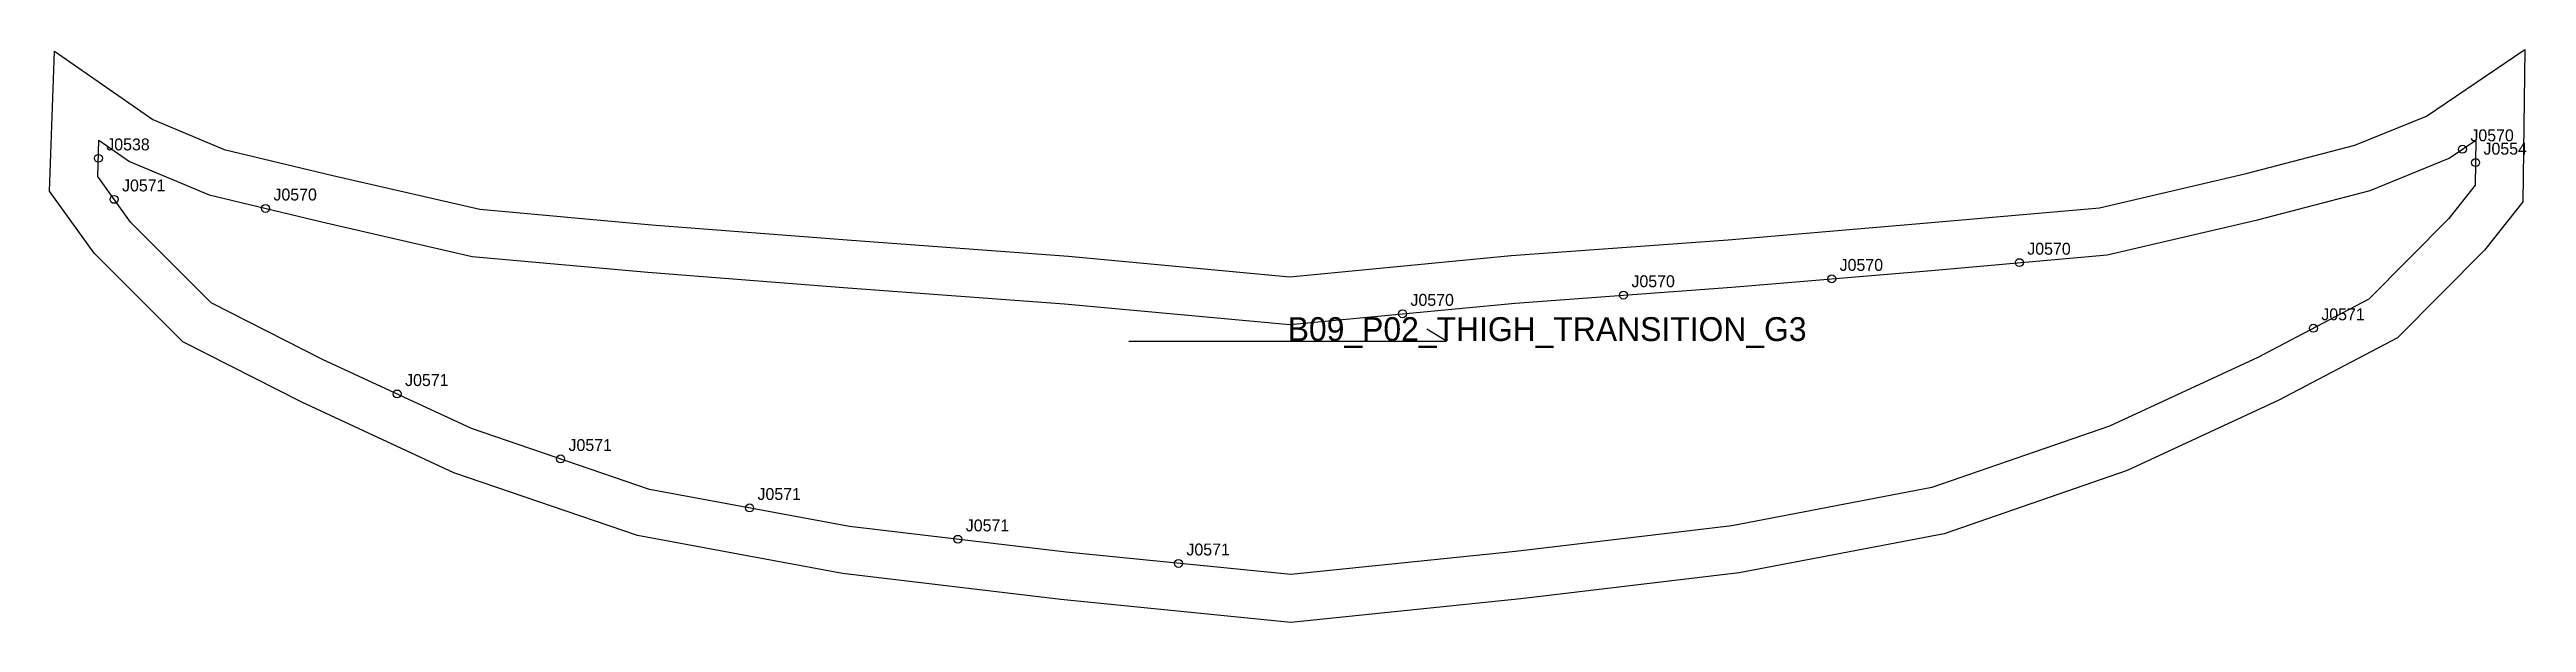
# Model space of a CAD drawing. Header units: millimetres. Extents: x -12 to 611, y -121 to 23.
import ezdxf

# ---------------------------------------------------------------- set-up
doc = ezdxf.new("R2010")
doc.units = ezdxf.units.MM
for name, color, linetype in [('CUT', 1, 'Continuous'), ('GRAIN', 3, 'Continuous'), ('LABEL', 7, 'Continuous'), ('NOTCH', 2, 'Continuous'), ('SEW', 5, 'Continuous')]:
    doc.layers.add(name, color=color, linetype=linetype)

msp = doc.modelspace()

# ---------------------------------------------------------------- linework, layer by layer
at = {"layer": 'CUT'}
msp.add_lwpolyline([(-11.23, 22.44), (13.53, 5.2), (31.51, -2.35), (58.85, -8.93), (95.88, -17.4), (139.23, -21.29), (189.46, -25.21), (244.12, -29.22), (299.87, -34.39), (355.6, -29.06), (410.23, -25.07), (460.43, -20.85), (503.78, -17.01), (540.68, -8.44), (568.09, -1.23), (586.09, 6.07), (610.82, 22.82), (610.33, -15.55), (600.72, -27.7), (578.83, -49.8), (548.92, -65.47), (510.73, -83.15), (464.61, -99.11), (413.01, -108.99), (358.03, -115.48), (300.16, -121.46), (242.22, -115.69), (187.21, -109.15), (135.57, -99.57), (89.36, -83.78), (51.08, -66.02), (21.08, -50.8), (-1.24, -28.45), (-12.45, -12.83), (-11.23, 22.44)], close=True, dxfattribs=at)
at = {"layer": 'GRAIN'}
for p, q in [((339.34, -50.58), (334.34, -47.58)), ((259.34, -50.58), (339.34, -50.58))]:
    msp.add_line(p, q, dxfattribs=at)
at = {"layer": 'NOTCH'}
for centre in [(-0.16, -4.58), (595.15, -2.29), (598.45, -5.65), (3.81, -14.91), (41.93, -17.2), (483.57, -30.85), (436.32, -34.92), (328.25, -43.73), (383.89, -39.03), (557.61, -47.37), (75.08, -63.92), (116.23, -80.28), (163.82, -92.61), (216.27, -100.52), (271.83, -106.58)]:
    msp.add_circle(centre, 1, dxfattribs=at)
at = {"layer": 'SEW'}
msp.add_lwpolyline([(0, 0), (7.71, -5.37), (27.75, -13.79), (56.11, -20.61), (94, -29.28), (138.23, -33.25), (188.55, -37.18), (243.13, -41.18), (299.88, -46.45), (356.61, -41.02), (411.17, -37.03), (461.47, -32.81), (505.68, -28.88), (543.56, -20.09), (571.88, -12.64), (591.77, -4.57), (598.53, 0), (598.38, -11.31), (591.72, -19.73), (571.61, -40.03), (543.62, -54.71), (506.24, -72.01), (461.5, -87.48), (411.17, -97.12), (356.71, -103.55), (300.14, -109.4), (243.52, -103.76), (189.02, -97.28), (138.62, -87.94), (93.84, -72.63), (56.32, -55.22), (28.22, -40.96), (7.94, -20.66), (-0.32, -9.16)], close=True, dxfattribs=at)

# ---------------------------------------------------------------- texts
at = {"layer": 'LABEL'}
for s, height, p in [('J0538', 3, (1.84, -2.58)), ('J0570', 3, (597.15, -0.29)), ('J0554', 3, (600.45, -3.65)), ('J0571', 3, (5.81, -12.91)), ('J0570', 3, (43.93, -15.2)), ('J0570', 3, (438.32, -32.92)), ('J0570', 3, (485.57, -28.85)), ('J0570', 3, (385.89, -37.03)), ('J0570', 3, (330.25, -41.73)), ('J0571', 3, (559.61, -45.37)), ('B09_P02_THIGH_TRANSITION_G3', 6, (299.34, -50.58)), ('J0571', 3, (77.08, -61.92)), ('J0571', 3, (118.23, -78.28)), ('J0571', 3, (165.82, -90.61)), ('J0571', 3, (218.27, -98.52)), ('J0571', 3, (273.83, -104.58))]:
    msp.add_text(s, height=height, dxfattribs=at).set_placement(p)

doc.saveas('drawing.dxf')
